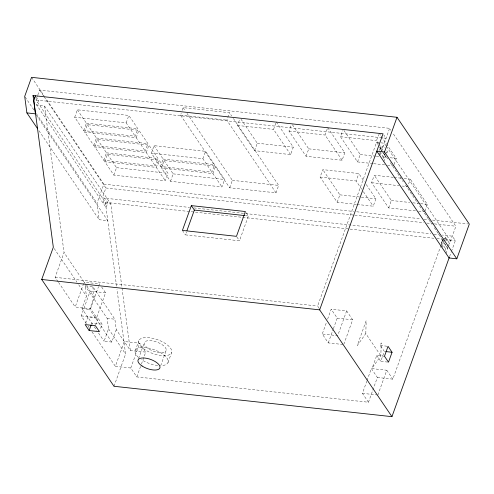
<?xml version="1.0" encoding="UTF-8"?>
<svg xmlns="http://www.w3.org/2000/svg" width="494" height="494" viewBox="0 0 494 494"><rect width="100%" height="100%" fill="white"/><g stroke="black" fill="none" stroke-linecap="round" stroke-linejoin="round"><path stroke-width="0.37" stroke-dasharray="2.47 1.85" d="M384.474 356.242L376.755 355.402L372.297 367.808L380.868 355.841L381.183 342.941L380.324 345.479L384.344 351.413L380.769 361.336L388.494 362.176M365.813 333.598L366.159 320.748L357.23 345.547L365.813 333.598L380.868 355.841M116.572 286.156L105.321 202.342L36.043 99.986L37.575 95.737M37.828 95.027L39.613 90.069L389.624 128.335L390.915 130.243M74.699 117.257L77.379 109.816L128.848 115.448L137.888 128.798L135.208 136.233L83.733 130.607L74.699 117.257L126.174 122.883L135.208 136.233M83.733 130.607L86.413 123.167L77.379 109.816M84.74 132.089L87.419 124.655L138.888 130.28L147.928 143.631L145.248 151.071L93.774 145.44L84.74 132.089L136.214 137.721L145.248 151.071M93.774 145.44L96.454 138.005L87.419 124.655M94.78 146.928L97.46 139.487L148.929 145.113L157.969 158.463L155.289 165.904L103.814 160.278L94.78 146.928L146.255 152.553L155.289 165.904M58.113 281.741L55.118 277.325L64.047 252.527L44.553 106.074L36.834 105.228L38.618 100.27L36.47 97.09M103.814 160.278L106.494 152.837L97.46 139.487M104.821 161.76L107.501 154.319L158.969 159.951L168.009 173.301L165.329 180.736L113.855 175.111L104.821 161.76L156.289 167.386L165.329 180.736M36.328 115.114L107.76 220.651L99.189 219.713L96.991 203.201L103.851 184.145L45.763 98.312M126.174 122.883L128.848 115.448M43.917 96.423L105.883 187.979L102.314 197.896L189.622 207.443M113.855 175.111L116.535 167.67L107.501 154.319M101.671 287.057L105.574 292.788L96.651 317.58L90.581 308.67L75.205 306.996L84.134 282.204L64.047 252.527M136.214 137.721L138.888 130.28M92.606 324.28L81.985 308.589L86.45 296.19L85.061 285.73L92.779 286.576L114.867 319.204L116.257 329.665L130.317 350.437L145.736 352.123L141.401 364.164M86.413 323.558L81.226 315.894L90.155 291.102L85.419 284.106M116.257 329.665L111.792 342.064L89.71 309.435L94.175 297.036L92.779 286.576M146.255 152.553L148.929 145.113M90.581 308.67L98.485 286.711M98.738 286.001L99.504 283.877L84.134 282.204L84.993 283.47M85.61 323.249L87.802 317.16L98.096 318.29L102.116 324.218L99.924 330.307M151.399 153.115L154.079 145.674L205.547 151.306L214.587 164.656L211.907 172.097L160.433 166.466L151.399 153.115L202.873 158.741L211.907 172.097M91.334 324.447L91.822 323.095L102.116 324.218M95.663 325.052L98.096 318.29M156.289 167.386L158.969 159.951M160.433 166.466L163.113 159.031L154.079 145.674M161.439 167.948L164.119 160.513L215.588 166.138L224.628 179.489L221.948 186.93L170.473 181.304L161.439 167.948L212.914 173.579L221.948 186.93M233.359 118.449L278.672 185.398L275.992 192.839L229.667 187.776L180.471 115.083L181.199 113.052M182.175 110.347L183.151 107.643L229.475 112.712L231.63 115.899M111.792 342.064L104.073 341.218L108.538 328.825L107.142 318.364L85.061 285.73M170.473 181.304L173.153 173.863L164.119 160.513M367.017 380.59L371.352 368.549L377.379 377.447L368.45 402.246L136.813 376.916L130.787 368.018L115.361 366.332L124.29 341.533L139.716 343.219L145.736 352.123M114.003 386.277L125.606 354.044L116.973 289.206M202.873 158.741L205.547 151.306M135.263 350.647L138.833 340.73M130.787 368.018L139.716 343.219M138.567 358.613L144.297 342.7M246.247 212.803L248.396 215.983L239.467 240.782L185.423 234.872L186.442 232.038M275.992 192.839L226.795 120.147L227.524 118.122M227.771 117.442L229.475 112.712M136.813 376.916L141.148 364.875M212.914 173.579L215.588 166.138M276.232 121.944L293.306 147.163L290.626 154.603L254.595 150.664L237.528 125.445L239.72 119.357M160.674 365.77L166.145 350.586A11.615 4.872 19.8 0 0 151.201 340.712A11.615 4.872 19.8 0 0 148.311 348.634A11.615 4.872 19.8 0 0 166.145 350.586M229.667 187.776L232.347 180.335L187.035 113.385M168.034 362.473L171.603 352.555A17.42 7.305 19.8 0 0 149.194 337.742A17.42 7.305 19.8 0 0 144.859 349.629A17.42 7.305 19.8 0 0 171.603 352.555M254.595 150.664L257.275 143.223L241.06 119.264M290.626 154.603L273.559 129.385L275.992 122.617M327.707 127.569L344.775 152.788L342.095 160.229L306.07 156.289L288.996 131.071L291.188 124.982M306.07 156.289L308.744 148.848L291.676 123.63M342.095 160.229L325.027 135.01L327.466 128.249M356.359 204.374L337.192 202.274L320.124 177.056L322.804 169.621L358.829 173.561L364.381 181.755M372.871 163.594L357.539 161.915L340.471 136.696L342.663 130.614M337.192 202.274L339.872 194.84L322.804 169.621M357.539 161.915L360.219 154.48L343.151 129.261M361.701 189.196L356.155 180.995L358.829 173.561M378.632 143.791L376.502 140.636L378.694 134.553M319.334 308.546L317.623 306.021L376.545 142.371L384.264 143.211L385.987 145.755M379.8 155.61L380.825 152.776M381.078 152.066L383.375 145.693L384.579 147.471M384.264 143.211L389.624 128.335M415.497 210.839L388.667 207.906L371.593 182.687L374.273 175.247L393.44 177.34M383.819 161.544L385.857 155.876M386.876 153.041L387.389 151.627L386.586 150.442M342.997 344.516L328.288 342.904L322.261 334.006L326.602 321.958M327.621 319.124L331.19 309.207L346.634 310.893L352.66 319.797L343.985 343.886M357.125 204.454L373.223 206.214L375.903 198.779L366.085 184.274M328.288 342.904L333.135 329.442M333.388 328.738L337.217 318.111L331.19 309.207M394.058 164.502L396.25 158.42L386.858 144.544M346.634 310.893L337.705 335.692L322.261 334.006M388.667 207.906L391.341 200.465L374.273 175.247M404.172 178.513L410.304 179.186L407.624 186.627L402.258 186.04M424.939 211.166L427.372 204.405L410.304 179.186M368.45 402.246L362.429 393.341L366.764 381.3M377.867 395.033L386.796 370.234L371.352 368.549M377.379 377.447L392.823 379.139L440.988 245.339M441.247 244.616L442.809 240.275L433.775 226.925M444.47 238.398L445.625 237.67L445.113 239.084L445.625 237.67L449.639 243.604L448.873 245.728M446.07 253.521L447.854 248.562L442.155 239.868L443.89 238.769M445.619 240.584L450.534 241.121L455.888 226.246L392.631 132.787M449.589 256.553L451.158 252.206M451.417 251.477L455.332 240.615L452.319 236.163L442.346 235.07M442.007 247.513L444.075 241.887M379.015 150.367L383.375 145.693L379.905 147.891L381.59 150.651M383.369 158.549L383.029 156.302L384.968 154.227M385.45 153.708L387.389 151.627L386.234 152.362M441.902 246.778L441.266 242.344L443.204 240.263M443.686 239.744L445.625 237.67M445.619 250.526L445.279 248.278L449.639 243.604L448.484 244.332M380.324 345.479L387.358 346.251M180.471 115.083L226.795 120.147M36.043 99.986L386.049 138.252L383.9 135.072M237.528 125.445L273.559 129.385M288.996 131.071L325.027 135.01M340.471 136.696L376.502 140.636M86.413 123.167L137.888 128.798M257.275 143.223L293.306 147.163M308.744 148.848L344.775 152.788M360.219 154.48L375.551 156.153M376.317 156.24L379.38 156.573M382.449 156.907L386.283 157.327M390.112 157.747L396.25 158.42M373.637 163.675L386.672 165.101M387.438 165.187L393.57 165.854M96.454 138.005L147.928 143.631M394.206 177.426L401.103 178.18M106.494 152.837L157.969 158.463M163.113 159.031L214.587 164.656M320.124 177.056L356.155 180.995M371.593 182.687L399.195 185.701M116.535 167.67L168.009 173.301M173.153 173.863L224.628 179.489M232.347 180.335L278.672 185.398M339.872 194.84L360.571 197.1M361.336 197.186L375.903 198.779M391.341 200.465L409.742 202.478M412.805 202.812L419.709 203.565M420.474 203.652L427.372 204.405M418.56 211.173L424.692 211.846M103.851 184.145L353.611 211.451M356.68 211.784L421.036 218.823M424.099 219.157L429.459 219.744M432.528 220.077L467.769 223.93M105.883 187.979L354.025 215.106M354.791 215.193L423.722 222.726M426.785 223.06L433.676 223.813M434.442 223.899L455.888 226.246M193.852 207.906L244.765 213.47M245.53 213.556L430.873 233.816M433.911 234.15L439.296 234.736M245.351 215.65L248.396 215.983M105.321 202.342L433.886 238.269M436.924 238.602L442.309 239.189M445.36 239.522L455.332 240.615M130.317 350.437L110.823 203.979L103.098 203.133L104.882 198.174L107.896 202.626L106.111 207.585L35.111 102.684M442.809 240.275L444.915 240.51M55.118 277.325L317.623 306.021M105.574 292.788L90.155 291.102L94.175 297.036M337.217 318.111L352.66 319.797M81.985 308.589L89.71 309.435M107.142 318.364L114.867 319.204M81.226 315.894L96.651 317.58M362.429 393.341L377.132 394.953M379.176 133.201L380.886 135.72M381.312 136.35L386.432 143.915M386.419 146.391L450.534 241.121M379.059 144.421L383.325 150.726M376.545 142.371L377.836 144.279M379.559 146.817L382.14 150.633M383.863 153.177L388.593 160.167M390.316 162.711L403.221 181.786M405.376 184.966L417.856 203.405M419.573 205.949L432.052 224.381M379.905 147.891L382.72 152.047M383.122 152.64L385.604 156.586L382.794 152.43M447.854 248.562L442.155 239.868M379.818 151.559L383.029 156.302M441.266 242.344L445.279 248.278M363.411 191.715L373.223 206.214M376.755 355.402L380.769 361.336M386.796 370.234L392.823 379.139M183.151 107.643L185.306 110.835M236.885 236.966L239.467 240.782M182.41 230.42L185.423 234.872M31.56 77.336L44.04 95.774M39.613 90.069L43.491 95.793M44.553 106.074L110.823 203.979M25.132 97.028L34.166 110.378M36.315 113.558L96.991 203.201M38.946 130.706L99.189 219.713M54.173 248.507L76.984 282.204M78.707 284.748L86.45 296.19M108.538 328.825L125.606 354.044M94.305 326.787L96.855 330.554M98.553 333.061L104.073 341.218M58.539 282.377L75.205 306.996M88.142 326.108L89.006 327.386M92.026 331.857L115.361 366.332M379.349 152.615L379.688 154.863M138.289 357.236A17.42 7.305 19.8 0 1 141.834 347.529A17.42 7.305 19.8 0 1 165.002 355.89A17.42 7.305 19.8 0 1 161.464 365.597M157.672 365.461A17.42 7.305 19.8 0 1 141.284 359.552"/><path stroke-width="0.74" d="M35.605 95.817L33.82 100.776L53.315 247.235L41.712 279.468L114.003 386.277L391.946 416.664L449.33 257.275M89.142 330.535L85.129 324.601L95.422 325.725L99.436 331.659L89.142 330.535L91.087 325.126M191.339 205.621L182.41 230.42L236.459 236.33L245.382 211.531L191.339 205.621L194.352 210.073L244.592 215.569M186.954 230.618L194.352 210.073M391.946 416.664L319.655 309.855L383.041 133.806L33.03 95.533L35.469 113.842L26.898 112.904L24.7 96.392L31.56 77.336L397.009 117.288L469.3 224.097L456.802 258.813L449.083 257.967L376.792 151.158L384.511 152.004L456.802 258.813M384.511 152.004L397.009 117.288M392.063 352.259L388.494 362.176L384.474 356.242L388.049 346.325L392.063 352.259L385.746 351.567M41.712 279.468L319.655 309.855M33.03 95.533L34.753 98.078M26.898 112.904L37.655 128.798M142.062 365.992A11.615 4.872 19.8 0 0 159.895 367.944A11.615 4.872 19.8 0 0 144.952 358.064A11.615 4.872 19.8 0 0 142.062 365.992"/></g></svg>
